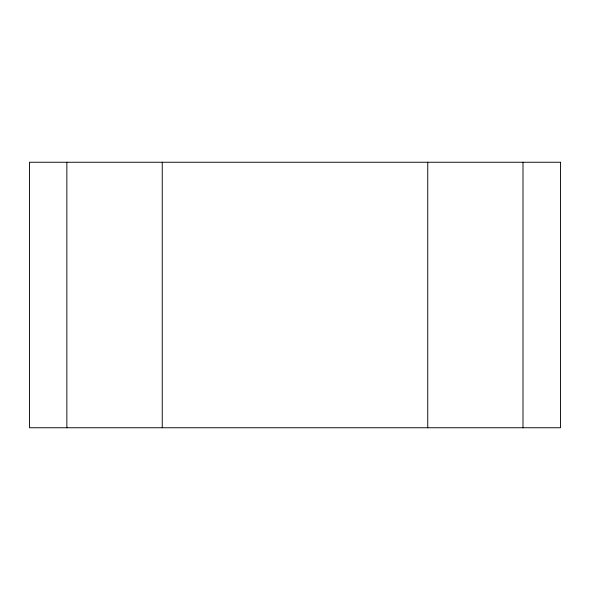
<?xml version="1.0" encoding="UTF-8"?>
<svg xmlns="http://www.w3.org/2000/svg" width="590" height="590" viewBox="0 0 590 590"><rect width="100%" height="100%" fill="white"/><g stroke="black" fill="none" stroke-linecap="round" stroke-linejoin="round"><path stroke-width="0.89" d="M522.991 162.25L522.991 427.75M427.75 162.25L427.75 427.75M162.25 162.25L162.25 427.75M66.854 162.25L66.854 427.75M560.5 162.25L29.5 162.25L29.5 427.75L560.5 427.75L560.5 162.25"/></g></svg>
